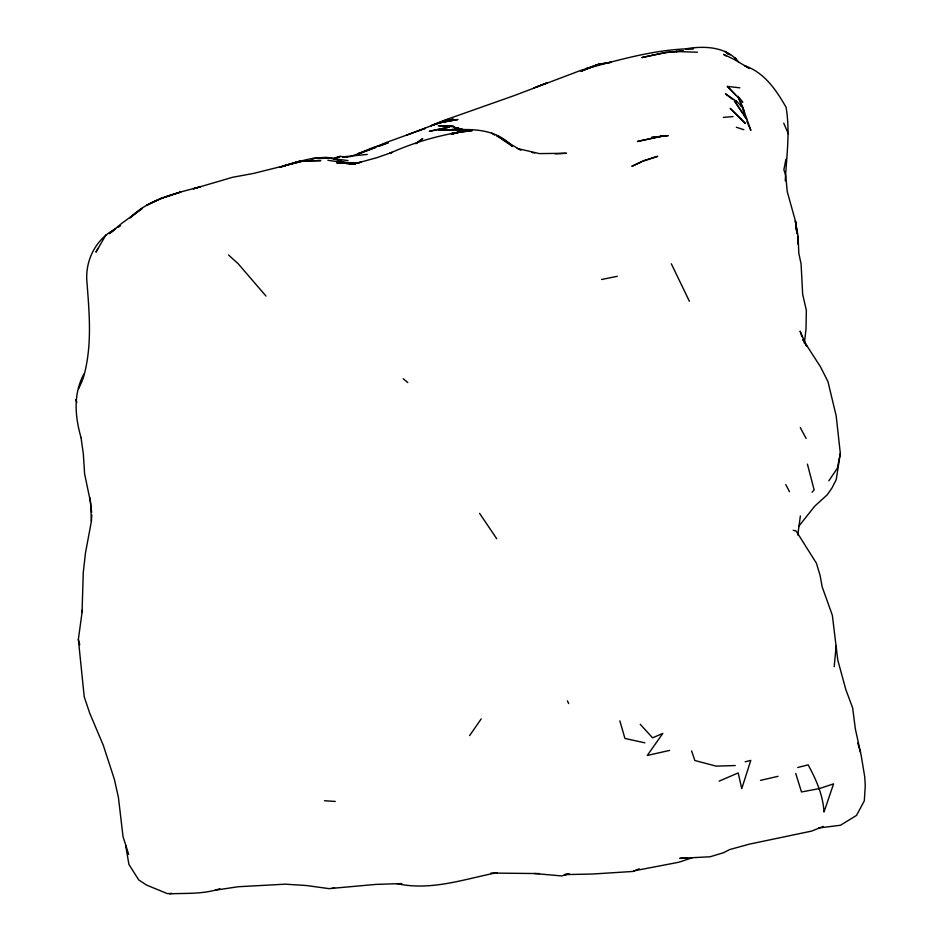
<?xml version="1.0" encoding="UTF-8"?>
<svg xmlns="http://www.w3.org/2000/svg" width="941" height="941" viewBox="0 0 941 941"><rect width="100%" height="100%" fill="white"/><g stroke="black" fill="none" stroke-linecap="round" stroke-linejoin="round"><path stroke-width="1.41" d="M785.253 180.848C786.535 156.288 790.287 131.94 786.064 107.203C776.066 89.971 764.68 72.669 744.802 65.776L749.424 68.446L734.215 59.448L723.629 54.355L726.029 55.989M79.75 644.773L78.362 639.48L82.043 612.391L83.267 572.622L85.443 553.143L91.371 521.443L91.771 514.962M797.792 243.743L798.074 236.414L795.368 220.806L787.241 191.635L785.782 175.826L783.877 169.721L785.9 159.311M797.733 243.684L798.074 236.414L798.827 253.317L801.085 263.915L802.661 294.31L806.355 310.318L806.025 328.88L804.39 343.336M834.197 666.71L836.126 646.114M797.803 534.994L800.368 515.95M801.932 336.702L800.097 331.138L806.66 346.194L802.861 339.489L820.54 366.908L827.986 381.681L836.173 415.863L840.325 453.35L836.231 479.651L831.891 488.12L827.268 494.778L814.683 506.234L798.674 526.419M82.043 612.391L82.443 609.827M840.325 453.35L837.419 468.136L828.845 480.827M82.855 379.352C92.43 347.923 89.454 314.953 87.007 282.735C84.678 260.892 95.841 238.661 115.684 228.839M81.02 437.6C74.986 416.44 73.069 393.914 83.972 373.895M78.656 388.762L82.338 380.529M98.323 248.012L95.947 252.164L105.921 234.932M469.606 735.615L481.216 718.889M812.071 492.237L814.141 489.932L807.425 464.16M415.898 143.655L422.768 138.539L415.946 143.514M113.814 230.498L109.321 233.639L121.471 223.558L142.244 208.384L129.987 217.889C148.854 199.08 175.508 193.352 200.315 186.8L193.328 188.8L232.451 177.331L253.623 173.403L303.578 160.935L320.622 160.605L303.578 160.935L282.712 166.063C301.567 161.311 324.08 151.713 342.606 162.593M118.131 227.31L120.566 225.781M358.909 153.83L375.435 147.502L357.874 153.854L372.636 147.666L388.374 142.667L379.223 146.314M162.875 197.575L146.761 205.22L160.946 198.504L180.625 192.07L160.946 198.504M333.737 158.806L340.324 156.394L348.099 157.1L342.759 157.088M374.977 147.466L385.187 142.879L425.297 128.317L418.098 130.952M641.797 161.84L631.834 166.322L643.55 160.652L657.747 156.288L643.044 161.276M335.302 158.559L340.324 156.394L331.867 158.547M719.147 781.112L738.191 772.937L741.755 788.652L750.789 760.375L745.178 761.822M581.079 71.222L598.617 64.259L611.18 62.259L601.087 63.929L580.021 70.681L514.362 95.535L444.47 120.236L430.849 125.776L447.728 119.495L406.947 135.034M639.257 868.802L632.881 871.46L592.501 874.024L564.341 874.612L567.999 873.848M581.279 71.21L598.617 64.259L585.843 68.764C621.013 59.365 656.877 48.944 693.588 48.65L685.671 48.885C703.668 45.662 726.511 46.391 738.661 62.106M823.222 826.457L811.565 831.115L749.412 844.136L729.51 849.617L723.653 852.664L710.137 856.769L679.802 858.368L686.648 857.686M357.874 153.854L361.32 152.513L349.711 156.841M533.865 87.901L546.992 82.914L536.523 86.89M219.794 888.704C203.797 894.362 186.212 893.033 169.509 893.856M692.164 857.78L678.743 862.262L633.799 870.872M331.844 888.516L334.514 887.669M569.199 873.789L561.777 875.942L534.335 873.507M452.586 133.904L458.196 132.305L472.241 130.576L451.915 133.21L458.196 132.305L451.374 133.987M797.745 767.503L808.143 764.857C816.153 779.501 823.057 795.169 823.998 812.071L833.573 783.877L819.199 788.64L801.497 791.957L795.745 773.514M760.457 780.371L778.066 776.313M451.704 134.104L461.549 131.846C436.895 135.739 412.687 142.938 389.903 153.23L392.068 152.348L376.835 157.688L355.228 163.605L336.737 162.911L353.193 163.652L361.403 162.134L355.228 163.605L346.394 163.452L355.533 163.91M669.58 750.412L647.267 755.47L662.817 733.415L652.583 737.838L640.245 724.288M171.874 893.385L167.38 893.632L146.467 885.034L138.727 879.906L128.929 864.461L125.623 845.253M601.558 279.501L617.331 276.301M496.907 872.695C463.984 879.165 430.707 891.198 396.749 883.587M215.971 890.092L238.167 886.74L285.299 884.175L306.366 885.516L328.985 888.633L376.082 884.387L401.819 883.564M367.296 154.418L343.077 156.829M818.341 828.045L840.454 825.257L856.498 815.435L864.308 800.85L865.273 785.664L864.732 776.866L861.25 755.811L855.369 728.993L852.64 707.844L845.841 689.635L837.772 660.064L832.35 615.296L822.14 586.808L820.129 575.61L816.423 563.2L796.133 531.018L793.239 530.277M555.249 153.877L566.458 153.277L539.322 153.595L517.303 148.466M723.382 117.39L733.027 116.578M313.753 158.676L310.953 158.758L326.433 157.347L331.867 158.088L317.929 158.535M735.239 765.539L716.16 766.127L694.858 760.504L691.576 750.918M490.92 873.06L539.405 873.577M455.115 130.34L438.365 129.917L458.596 129.87L456.232 129.787C476.605 128.799 497.471 130.317 512.422 146.455L496.507 135.504L520.855 150.313M676.555 51.52L665.064 52.614L683.342 50.99L675.92 51.496L697.41 52.237M343.865 162.558L342.136 162.028L356.757 163.346M458.596 129.87L457.02 129.787L459.702 130.481M324.457 800.744L335.29 801.438M735.721 95.041L727.358 86.396L739.838 87.819M460.702 130.352L452.292 129.352L456.361 130.199M333.667 158.782L348.017 160.558M531.983 152.548L534.735 152.912M345.182 162.84L352.687 163.934L327.868 160.276M447.551 126.694L442.776 125.835L453.727 126.353L438.388 125.694L452.656 126.647L464.042 130.176L457.714 128.27L463.043 130.223M454.385 128.188L463.948 130.27M742.496 112.967L734.403 100.852L736.568 101.334L742.814 107.439L750.859 130.399L746.825 121.154M644.856 742.825L624.942 738.45L619.848 720.865M465.183 130.176L457.714 128.27L465.866 130.293M736.368 127.27L743.813 129.693M462.102 130.517L454.374 127.388L460.525 130.517M344.876 163.393L338.807 160.193L346.735 163.405M338.807 160.193L344.7 163.252M736.568 101.334L725.511 93.841L732.427 99.287M730.075 54.896L725.005 51.379L728.087 54.272M491.555 132.952L494.613 135.081M740.508 105.627L742.814 107.439L744.272 112.544L742.708 108.509M403.195 378.705L407.806 382.552M228.475 254.952L238.049 263.586L265.985 296.05M727.358 86.396L742.778 102.275L738.003 96.382L741.661 105.815M734.403 100.852L746.531 119.025L744.108 115.39M479.592 513.339L496.73 538.746M735.321 57.848L736.662 60.177M800.285 427.59L806.119 438.447M785.794 484.639L789.499 491.684M671.333 263.798L689.388 301.249M567.411 700.845L568.658 703.574M738.003 96.382L742.814 107.439L744.119 113.014M783.735 123.142L788.311 133.716M75.727 399.702L76.88 402.383M128.705 854.475L123.024 836.608L118.425 797.439L114.355 779.23L103.251 745.178L89.748 713.254L84.231 696.846L78.362 639.48M857.698 743.025L860.521 752.259M795.615 226.134L797.168 233.815M796.756 230.098L795.368 220.806L797.015 233.356M81.091 438.047L83.349 454.044L84.608 473.841L90.63 502.729L91.371 521.443M89.701 497.177L91.677 512.292M439.518 122.765L432.778 125.024L453.303 119.107L439.518 122.765L457.726 119.531L439.518 122.765M295.533 162.287L280.136 167.216L300.191 161.076L295.533 162.287M643.021 140.233L637.422 141.503L661.382 136.304L668.192 135.633L651.631 137.445L661.382 136.304L643.021 140.233M435.801 129.893L429.331 131.317L449.61 127.059L435.801 129.893M652.384 55.307L641.774 57.577L665.146 52.602L652.384 55.307M741.12 119.119L730.169 108.356L745.296 123.412L741.12 119.119"/></g></svg>
